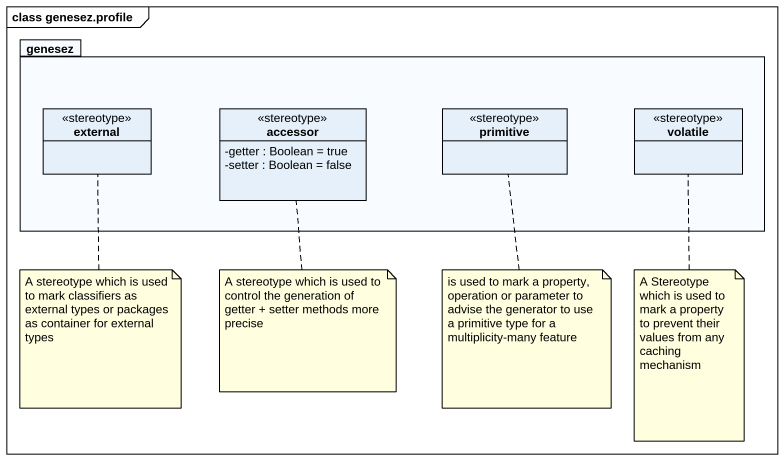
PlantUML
@startuml
mainframe class genesez.profile
hide circle
hide empty members
skinparam classAttributeIconSize 0
package genesez {
  class external <<stereotype>>
  class accessor <<stereotype>> {
    -getter : Boolean = true
    -setter : Boolean = false
  }
  class primitive <<stereotype>>
  class volatile <<stereotype>>
}
note bottom of external : A stereotype which is used to mark classifiers as external types or packages as container for external types
note bottom of accessor : A stereotype which is used to control the generation of getter + setter methods more precise
note bottom of primitive : is used to mark a property, operation or parameter to advise the generator to use a primitive type for a multiplicity-many feature
note bottom of volatile : A Stereotype which is used to mark a property to prevent their values from any caching mechanism
@enduml
